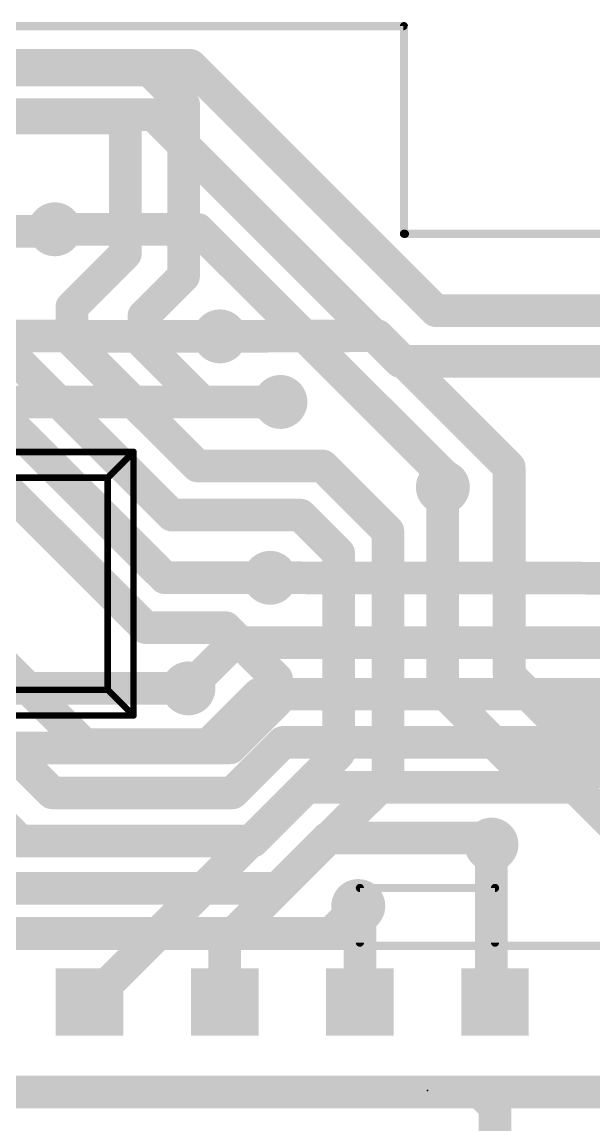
# Model space of a CAD drawing. Extents: x -4 to 118, y -3 to 69.
# Drawn here: x 53.56 to 71.33, y 24.17 to 58.48 of the extents above; entities that cross this region are included whole.
import ezdxf

# ---------------------------------------------------------------- set-up
doc = ezdxf.new("R2010")
doc.units = 0
for name, color, linetype in [('1', 22, 'CONTINUOUS'), ('16', 175, 'CONTINUOUS'), ('17', 82, 'CONTINUOUS'), ('18', 82, 'CONTINUOUS'), ('20', 7, 'CONTINUOUS'), ('21', 253, 'CONTINUOUS'), ('22', 253, 'CONTINUOUS'), ('24', 7, 'CONTINUOUS'), ('28', 253, 'CONTINUOUS')]:
    doc.layers.add(name, color=color, linetype=linetype)

# ---------------------------------------------------------------- blocks, each defined once
blk = doc.blocks.new('SQUAREP')
blk.add_solid([(-0.5, -0.5), (0.5, -0.5), (-0.5, 0.5), (0.5, 0.5)])
blk = doc.blocks.new('ROUNDV')
at = {"const_width": 0.5}
blk.add_lwpolyline([(0, -0.25, 1), (0, 0.25, 1), (0, -0.25)], format="xyb", dxfattribs=at)

msp = doc.modelspace()

# ---------------------------------------------------------------- linework, layer by layer
at = {"layer": '1', "const_width": 1.016}
for points in [[(57.51, 56.99), (51.64, 56.99)], [(58.58, 55.92), (57.51, 56.99)], [(58.58, 50.57), (58.58, 55.92)], [(51.03, 55.49), (56.52, 55.49)], [(56.52, 55.49), (56.73, 55.28)], [(56.77, 55.24), (56.52, 55.49)], [(56.77, 51.27), (56.77, 55.24)], [(54.52, 51.97), (54.58, 52.03)], [(49.81, 51.97), (54.52, 51.97)], [(55.11, 49.61), (56.77, 51.27)], [(57.35, 49.34), (58.58, 50.57)], [(58.22, 43.14), (51.15, 50.21)], [(55.11, 48.57), (55.11, 49.61)], [(57.35, 48.47), (57.35, 49.34)], [(59.01, 44.67), (55.11, 48.57)], [(59.71, 48.7), (64.61, 48.72)], [(64.61, 48.72), (68.7, 44.63)], [(59.16, 46.66), (57.35, 48.47)], [(58, 41.19), (52.44, 46.75)], [(61.59, 46.66), (59.16, 46.66)], [(62.9, 44.67), (59.01, 44.67)], [(64.93, 42.64), (62.9, 44.67)], [(68.7, 44.63), (68.7, 38.16)], [(57.4, 39.64), (52.85, 44.19)], [(66.63, 44), (66.64, 44.01)], [(66.63, 37.66), (66.63, 44)], [(62.21, 43.14), (58.22, 43.14)], [(63.4, 41.95), (62.21, 43.14)], [(64.93, 42.64), (64.93, 34.93)], [(63.4, 41.95), (63.4, 35.732)], [(61.27, 41.19), (58, 41.19)], [(59.88, 39.64), (57.4, 39.64)], [(61.47, 38.05), (59.88, 39.64)], [(61.47, 38.05), (61.47, 37.34)], [(70.12, 36.74), (68.7, 38.16)], [(58.73, 37.75), (44.38, 37.75)], [(69.13, 35.16), (66.63, 37.66)], [(61.47, 37.34), (60.03, 35.9)], [(84.19, 36.74), (70.12, 36.74)], [(60.03, 35.9), (45.54, 35.9)], [(63.4, 35.732), (55.66, 27.992)], [(64.93, 34.93), (59.86, 29.86)], [(82.11, 35.16), (69.13, 35.16)], [(68.15, 32.89), (68.15, 28.102)], [(64.06, 30.93), (64.01, 30.98)], [(64.06, 27.992), (64.06, 30.93)], [(59.86, 29.86), (59.86, 27.992)], [(55.66, 27.992), (55.66, 28.44)], [(59.75, 28), (59.86, 27.992)], [(63.96, 28.092), (64.06, 27.992)], [(68.15, 28.102), (68.26, 27.992)], [(67.8, 25.19), (42, 25.19)], [(68.26, 24.73), (67.8, 25.19)], [(68.26, 22.492), (68.26, 24.73)]]:
    msp.add_lwpolyline(points, dxfattribs=at)
at = {"layer": '1', "const_width": 0.508}
for points in [[(57.6896, 57.1696, 1), (57.3304, 56.8104)], [(57.51, 56.736, 1), (57.51, 57.244)], [(58.834, 55.92, 1), (58.326, 55.92)], [(58.4004, 55.7404, 1), (58.7596, 56.0996)], [(56.6996, 55.6696, 1), (56.3404, 55.3104)], [(56.6996, 55.6696, 1), (56.3404, 55.3104)], [(56.52, 55.236, 1), (56.52, 55.744)], [(57.024, 55.24, 1), (56.516, 55.24)], [(56.5504, 55.1004, 1), (56.9096, 55.4596)], [(56.5904, 55.0604, 1), (56.9496, 55.4196)], [(54.7596, 51.8504, 1), (54.4004, 52.2096)], [(54.3404, 52.1496, 1), (54.6996, 51.7904)], [(54.52, 51.716, 1), (54.52, 52.224)], [(56.516, 51.27, 1), (57.024, 51.27)], [(56.9496, 51.0904, 1), (56.5904, 51.4496)], [(58.326, 50.57, 1), (58.834, 50.57)], [(58.7596, 50.3904, 1), (58.4004, 50.7496)], [(55.364, 49.61, 1), (54.856, 49.61)], [(54.9304, 49.7896, 1), (55.2896, 49.4304)], [(57.604, 49.34, 1), (57.096, 49.34)], [(57.1704, 49.5196, 1), (57.5296, 49.1604)], [(55.2896, 48.7496, 1), (54.9304, 48.3904)], [(59.709, 48.954, 1), (59.711, 48.446)], [(64.7896, 48.8996, 1), (64.4304, 48.5404)], [(64.611, 48.466, 1), (64.609, 48.974)], [(54.856, 48.57, 1), (55.364, 48.57)], [(57.5296, 48.6496, 1), (57.1704, 48.2904)], [(57.096, 48.47, 1), (57.604, 48.47)], [(59.16, 46.914, 1), (59.16, 46.406)], [(58.9804, 46.4804, 1), (59.3396, 46.8396)], [(61.59, 46.406, 1), (61.59, 46.914)], [(59.01, 44.924, 1), (59.01, 44.416)], [(58.8304, 44.4904, 1), (59.1896, 44.8496)], [(63.0796, 44.8496, 1), (62.7204, 44.4904)], [(62.9, 44.416, 1), (62.9, 44.924)], [(68.954, 44.63, 1), (68.446, 44.63)], [(68.5204, 44.4504, 1), (68.8796, 44.8096)], [(66.884, 44, 1), (66.376, 44)], [(66.4504, 44.1796, 1), (66.8096, 43.8204)], [(66.8196, 43.8304, 1), (66.4604, 44.1896)], [(58.22, 43.394, 1), (58.22, 42.886)], [(58.0404, 42.9604, 1), (58.3996, 43.3196)], [(62.3896, 43.3196, 1), (62.0304, 42.9604)], [(62.21, 42.886, 1), (62.21, 43.394)], [(65.184, 42.64, 1), (64.676, 42.64)], [(64.7504, 42.4604, 1), (65.1096, 42.8196)], [(63.654, 41.95, 1), (63.146, 41.95)], [(63.2204, 41.7704, 1), (63.5796, 42.1296)], [(58, 41.444, 1), (58, 40.936)], [(57.8204, 41.0104, 1), (58.1796, 41.3696)], [(61.27, 40.936, 1), (61.27, 41.444)], [(57.4, 39.894, 1), (57.4, 39.386)], [(60.0596, 39.8196, 1), (59.7004, 39.4604)], [(59.88, 39.386, 1), (59.88, 39.894)], [(57.2204, 39.4604, 1), (57.5796, 39.8196)], [(61.724, 38.05, 1), (61.216, 38.05)], [(61.2904, 37.8704, 1), (61.6496, 38.2296)], [(68.8796, 38.3396, 1), (68.5204, 37.9804)], [(58.73, 37.496, 1), (58.73, 38.004)], [(66.8096, 37.8396, 1), (66.4504, 37.4804)], [(68.446, 38.16, 1), (68.954, 38.16)], [(61.6496, 37.1604, 1), (61.2904, 37.5196)], [(66.376, 37.66, 1), (66.884, 37.66)], [(61.216, 37.34, 1), (61.724, 37.34)], [(70.12, 36.994, 1), (70.12, 36.486)], [(69.9404, 36.5604, 1), (70.2996, 36.9196)], [(60.03, 35.646, 1), (60.03, 36.154)], [(59.8504, 36.0796, 1), (60.2096, 35.7204)], [(63.5796, 35.5524, 1), (63.2204, 35.9116)], [(63.146, 35.732, 1), (63.654, 35.732)], [(65.1096, 34.7504, 1), (64.7504, 35.1096)], [(69.13, 35.414, 1), (69.13, 34.906)], [(68.9504, 34.9804, 1), (69.3096, 35.3396)], [(64.676, 34.93, 1), (65.184, 34.93)], [(68.404, 32.89, 1), (67.896, 32.89)], [(64.1896, 31.1596, 1), (63.8304, 30.8004)], [(64.314, 30.93, 1), (63.806, 30.93)], [(63.8804, 30.7504, 1), (64.2396, 31.1096)], [(60.114, 29.86, 1), (59.606, 29.86)], [(59.6804, 30.0396, 1), (60.0396, 29.6804)], [(55.914, 28.44, 1), (55.406, 28.44)], [(59.7684, 28.2533, 1), (59.7316, 27.7467)], [(59.8416, 27.7387, 1), (59.8784, 28.2453)], [(64.1396, 28.2716, 1), (63.7804, 27.9124)], [(68.3296, 28.2816, 1), (67.9704, 27.9224)], [(55.4804, 28.1716, 1), (55.8396, 27.8124)], [(55.406, 27.992, 1), (55.914, 27.992)], [(59.606, 27.992, 1), (60.114, 27.992)], [(63.806, 27.992, 1), (64.314, 27.992)], [(63.8804, 27.8124, 1), (64.2396, 28.1716)], [(67.896, 28.102, 1), (68.404, 28.102)], [(68.0804, 27.8124, 1), (68.4396, 28.1716)], [(67.9796, 25.3696, 1), (67.6204, 25.0104)], [(67.8, 24.936, 1), (67.8, 25.444)], [(68.514, 24.73, 1), (68.006, 24.73)], [(68.0804, 24.5504, 1), (68.4396, 24.9096)]]:
    msp.add_lwpolyline(points, format="xyb", dxfattribs=at)
at = {"layer": '16', "const_width": 1.016}
for points in [[(51.46, 57.13), (58.79, 57.13)], [(58.79, 57.13), (66.42, 49.5)], [(50.92, 55.6), (57.66, 55.6)], [(57.66, 55.6), (57.66, 55.57)], [(57.66, 55.57), (65.31, 47.92)], [(59.02, 52.03), (54.58, 52.03)], [(66.64, 44.41), (59.02, 52.03)], [(66.42, 49.5), (90.04, 49.5)], [(46.09, 48.72), (59.71, 48.7)], [(65.31, 47.92), (89.15, 47.92)], [(61.59, 46.66), (51.81, 46.66)], [(61.68, 46.82), (61.59, 46.66)], [(66.64, 44.01), (66.64, 44.41)], [(61.27, 41.19), (78.03, 41.17)], [(47, 39.5), (53.5, 33)], [(49.5, 39.5), (54.5, 34.5)], [(52, 39.5), (55.5, 36)], [(60.15, 39.17), (58.73, 37.75)], [(77.08, 39.17), (60.15, 39.17)], [(59.35, 36), (60.92, 37.57)], [(60.92, 37.57), (75.94, 37.57)], [(55.5, 36), (59.35, 36)], [(60.1, 34.5), (61.67, 36.07)], [(61.67, 36.07), (73.39, 36.07)], [(54.5, 34.5), (60.1, 34.5)], [(60.74, 33), (62.41, 34.67)], [(62.41, 34.67), (70.75, 34.67)], [(70.75, 34.67), (72.49, 32.93)], [(53.5, 33), (60.74, 33)], [(61.5, 31.53), (63.07, 33.1)], [(63.07, 33.1), (67.94, 33.1)], [(67.94, 33.1), (68.15, 32.89)], [(68.23, 32.81), (68.15, 32.89)], [(68.15, 32.89), (68.23, 32.81)], [(52.53, 31.53), (61.5, 31.53)], [(63.16, 30.13), (64.01, 30.98)], [(51.34, 30.13), (63.16, 30.13)], [(82.91, 25.19), (42.08, 25.19)]]:
    msp.add_lwpolyline(points, dxfattribs=at)
at = {"layer": '16', "const_width": 0.508}
for points in [[(58.9696, 57.3096, 1), (58.6104, 56.9504)], [(58.79, 56.876, 1), (58.79, 57.384)], [(57.914, 55.6, 1), (57.406, 55.6)], [(57.8396, 55.7496, 1), (57.4804, 55.3904)], [(57.66, 55.346, 1), (57.66, 55.854)], [(57.406, 55.57, 1), (57.914, 55.57)], [(54.58, 52.284, 1), (54.58, 51.776)], [(59.1996, 52.2096, 1), (58.8404, 51.8504)], [(59.02, 51.776, 1), (59.02, 52.284)], [(66.42, 49.754, 1), (66.42, 49.246)], [(66.2404, 49.3204, 1), (66.5996, 49.6796)], [(59.7096, 48.446, 1), (59.7104, 48.954)], [(65.31, 48.174, 1), (65.31, 47.666)], [(65.1304, 47.7404, 1), (65.4896, 48.0996)], [(61.3686, 46.7845, 1), (61.8114, 46.5355)], [(61.9014, 46.6955, 1), (61.4586, 46.9445)], [(61.59, 46.406, 1), (61.59, 46.914)], [(66.894, 44.41, 1), (66.386, 44.41)], [(66.4604, 44.2304, 1), (66.8196, 44.5896)], [(66.386, 44.01, 1), (66.894, 44.01)], [(61.2703, 41.444, 1), (61.2697, 40.936)], [(60.15, 39.424, 1), (60.15, 38.916)], [(60.3296, 38.9904, 1), (59.9704, 39.3496)], [(58.5504, 37.9296, 1), (58.9096, 37.5704)], [(60.92, 37.824, 1), (60.92, 37.316)], [(61.0996, 37.3904, 1), (60.7404, 37.7496)], [(55.5, 36.254, 1), (55.5, 35.746)], [(55.3204, 35.8204, 1), (55.6796, 36.1796)], [(59.1704, 36.1796, 1), (59.5296, 35.8204)], [(59.35, 35.746, 1), (59.35, 36.254)], [(61.67, 36.324, 1), (61.67, 35.816)], [(61.8496, 35.8904, 1), (61.4904, 36.2496)], [(54.5, 34.754, 1), (54.5, 34.246)], [(60.1, 34.246, 1), (60.1, 34.754)], [(62.41, 34.924, 1), (62.41, 34.416)], [(62.5896, 34.4904, 1), (62.2304, 34.8496)], [(70.9296, 34.8496, 1), (70.5704, 34.4904)], [(70.75, 34.416, 1), (70.75, 34.924)], [(54.3204, 34.3204, 1), (54.6796, 34.6796)], [(59.9204, 34.6796, 1), (60.2796, 34.3204)], [(53.5, 33.254, 1), (53.5, 32.746)], [(53.3204, 32.8204, 1), (53.6796, 33.1796)], [(60.5604, 33.1796, 1), (60.9196, 32.8204)], [(60.74, 32.746, 1), (60.74, 33.254)], [(63.07, 33.354, 1), (63.07, 32.846)], [(63.2496, 32.9204, 1), (62.8904, 33.2796)], [(68.1196, 33.2796, 1), (67.7604, 32.9204)], [(68.3296, 33.0696, 1), (67.9704, 32.7104)], [(68.3296, 33.0696, 1), (67.9704, 32.7104)], [(67.94, 32.846, 1), (67.94, 33.354)], [(67.9704, 32.7104, 1), (68.3296, 33.0696)], [(68.0504, 32.6304, 1), (68.4096, 32.9896)], [(68.0504, 32.6304, 1), (68.4096, 32.9896)], [(61.3204, 31.7096, 1), (61.6796, 31.3504)], [(61.5, 31.276, 1), (61.5, 31.784)], [(64.1896, 30.8004, 1), (63.8304, 31.1596)], [(62.9804, 30.3096, 1), (63.3396, 29.9504)], [(63.16, 29.876, 1), (63.16, 30.384)]]:
    msp.add_lwpolyline(points, format="xyb", dxfattribs=at)
at = {"layer": '20', "const_width": 0.254}
for points in [[(51.91, 58.35), (65.41, 58.35)], [(65.43, 51.89), (65.43, 58.35)], [(65.46, 51.89), (65.43, 51.89)], [(65.48, 51.89), (88.14, 51.89)]]:
    msp.add_lwpolyline(points, dxfattribs=at)
at = {"layer": '20', "const_width": 0.127}
for points in [[(65.4935, 58.35, 1), (65.3665, 58.35)], [(65.41, 58.2865, 1), (65.41, 58.4135)], [(65.43, 51.9535, 1), (65.43, 51.8265)], [(65.3665, 51.89, 1), (65.4935, 51.89)], [(65.48, 51.9535, 1), (65.48, 51.8265)], [(65.46, 51.8265, 1), (65.46, 51.9535)]]:
    msp.add_lwpolyline(points, format="xyb", dxfattribs=at)
at = {"layer": '21', "const_width": 0.2032}
for points in [[(57.024, 45.106), (11.204, 45.106)], [(57.024, 45.106), (56.224, 44.306)], [(57.024, 36.906), (57.024, 45.106)], [(12.004, 44.306), (56.224, 44.306)], [(56.224, 44.306), (56.224, 37.706)], [(36.146, 37.704), (56.212, 37.704)], [(56.224, 37.706), (57.024, 36.906)], [(11.204, 36.906), (57.024, 36.906)]]:
    msp.add_lwpolyline(points, dxfattribs=at)
at = {"layer": '21', "const_width": 0.1016}
for points in [[(57.0748, 45.106, 1), (56.9732, 45.106)], [(57.0599, 45.0701, 1), (56.9881, 45.1419)], [(57.024, 45.0552, 1), (57.024, 45.1568)], [(56.2748, 44.306, 1), (56.1732, 44.306)], [(56.1881, 44.3419, 1), (56.2599, 44.2701)], [(56.224, 44.2552, 1), (56.224, 44.3568)], [(56.2599, 37.7419, 1), (56.1881, 37.6701)], [(56.1732, 37.706, 1), (56.2748, 37.706)], [(56.212, 37.6532, 1), (56.212, 37.7548)], [(56.9732, 36.906, 1), (57.0748, 36.906)], [(56.9881, 36.8701, 1), (57.0599, 36.9419)], [(57.024, 36.8552, 1), (57.024, 36.9568)]]:
    msp.add_lwpolyline(points, format="xyb", dxfattribs=at)
at = {"layer": '22', "const_width": 0.254}
msp.add_lwpolyline([(83.46, 29.742), (48.86, 29.742)], dxfattribs=at)
at = {"layer": '24'}
msp.add_point((66.16, 25.242), dxfattribs=at)
at = {"layer": '28', "const_width": 0.254}
for points in [[(68.26, 31.542), (64.06, 31.542)], [(64.06, 31.542), (64.06, 29.842)], [(68.26, 31.542), (68.26, 29.842)]]:
    msp.add_lwpolyline(points, dxfattribs=at)
at = {"layer": '28', "const_width": 0.127}
for points in [[(64.06, 31.6055, 1), (64.06, 31.4785)], [(64.1235, 31.542, 1), (63.9965, 31.542)], [(68.3235, 31.542, 1), (68.1965, 31.542)], [(68.26, 31.4785, 1), (68.26, 31.6055)], [(63.9965, 29.842, 1), (64.1235, 29.842)], [(68.1965, 29.842, 1), (68.3235, 29.842)]]:
    msp.add_lwpolyline(points, format="xyb", dxfattribs=at)

# ---------------------------------------------------------------- block references
at = {"layer": '17', "xscale": 2.1, "yscale": 2.1, "rotation": 180}
for p in [(55.66, 27.992), (55.66, 27.992), (59.86, 27.992), (59.86, 27.992), (64.06, 27.992), (64.06, 27.992), (68.26, 27.992), (68.26, 27.992)]:
    msp.add_blockref('SQUAREP', p, dxfattribs=at)
at = {"layer": '18', "xscale": 1.6764, "yscale": 1.6764}
for p in [(54.58, 52.03), (54.58, 52.03), (59.71, 48.7), (59.71, 48.7), (61.59, 46.66), (61.59, 46.66), (66.64, 44.01), (66.64, 44.01), (61.27, 41.19), (61.27, 41.19), (58.73, 37.75), (58.73, 37.75), (68.15, 32.89), (68.15, 32.89), (64.01, 30.98), (64.01, 30.98)]:
    msp.add_blockref('ROUNDV', p, dxfattribs=at)

doc.saveas('drawing.dxf')
